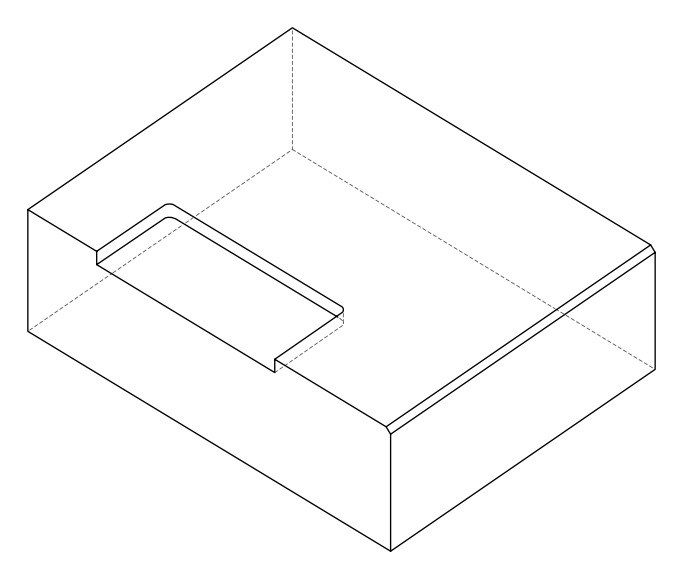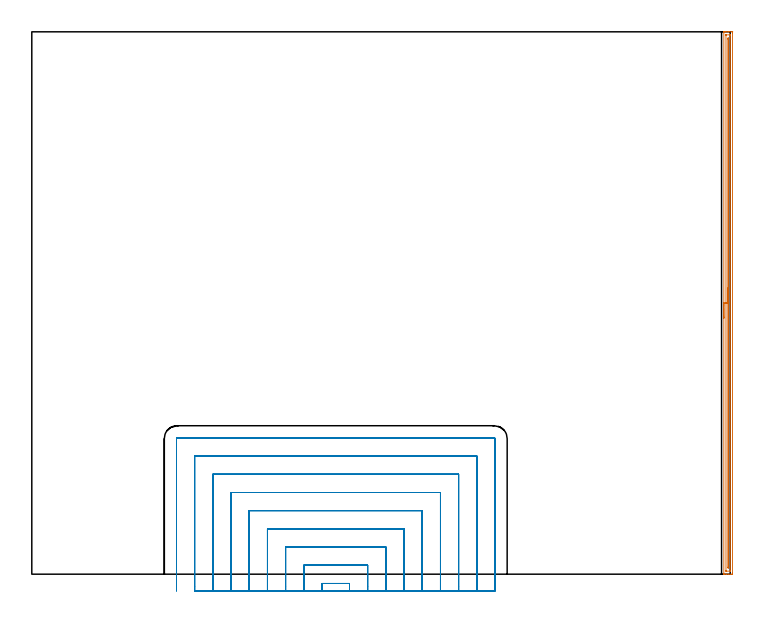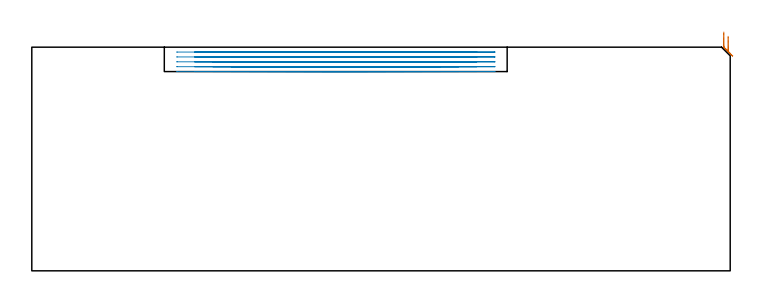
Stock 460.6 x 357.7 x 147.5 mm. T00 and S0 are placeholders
(PLAN: 2 operations, 1 tool changes, 47.4 min)
(1 AREA_MILL | FG_CHAMFER_SURFACE | UGT0205_001 | 8.73 min | 5811 mm3)
(2 MILL_SLOT | SLOT_PARTIAL_RECTANGULAR | UGT0201_010 | Follow Part, ap 4, ae 75% | 38.63 min | 355920 mm3)
(TOOL UGT0205_001 | Chamfer Mill 20 x 3 x 45 deg. | D20 FL50 Z2)
(TOOL UGT0201_010 | End Mill 16 mm | D16 FL22 Z2)
(OP 1 AREA_MILL)
G17 G21 G94 G90
T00 M6
G54
G17 G0 G90 X456.4 Y168.85 S1061 M3
G43 Z157.5 H0
G94 G1 Y168.888 Z156.628 F250.
Y169.002 Z155.763
Y169.191 Z154.912
Y169.453 Z154.08
Y169.787 Z153.274
Y170.19 Z152.5
Y170.658 Z151.764
Y171.19 Z151.072
Y171.779 Z150.429
Y172.422 Z149.839
Y173.114 Z149.308
Y173.85 Z148.84
Y174.624 Z148.437
Y175.43 Z148.103
Y176.262 Z147.841
Y177.113 Z147.652
Y177.978 Z147.538
Y178.85 Z147.5
Y357.528
X456.403 Y357.69 Z147.488
X456.463 Y357.693 Z147.429
X456.875 Y357.7 Z147.025
X457.223 Z146.677
X457.91 Z145.985
X459.147 Z144.75
X459.697 Z144.198
X460.315 Z143.58
X461.483 Y357.699 Z142.413
X462.095 Y357.697 Z141.801
X462.097 Y357.695 Z141.8
X462.1 Y357.081
Y0.619
X462.097 Y0.005
X462.095 Y0.003 Z141.801
X461.483 Y0. Z142.413
X461.208 Z142.688
X459.697 Z144.198
X458.254 Z145.643
X457.91 Z145.985
X456.875 Z147.025
X456.465 Z147.426
X456.414 Z147.476
X456.402 Y0.008 Z147.488
X456.4 Y0.171 Z147.5
Y178.85
X457.814 Z146.086
X457.815 Y355.39 Z146.085
X457.816 Y355.486 Z146.084
X457.821 Y355.676 Z146.079
X457.826 Y355.691 Z146.074
X457.835 Y355.695 Z146.065
X457.859 Y355.698 Z146.041
X460.185 Y355.7 Z143.715
X460.59 Y355.697 Z143.31
X460.647 Y355.694 Z143.253
X460.677 Y355.691 Z143.223
X460.68 Y355.582 Z143.22
X460.685 Y355.39 Z143.215
X460.686 Y355.295 Z143.214
X460.685 Y2.31 Z143.215
X460.684 Y2.214 Z143.216
X460.679 Y2.024 Z143.221
X460.674 Y2.009 Z143.226
X460.665 Y2.005 Z143.235
X460.641 Y2.001 Z143.259
X458.315 Y2. Z145.585
X457.91 Y2.003 Z145.99
X457.853 Y2.006 Z146.047
X457.823 Y2.009 Z146.077
X457.82 Y2.118 Z146.08
X457.815 Y2.309 Z146.085
X457.814 Y2.405 Z146.086
Y178.85
X459.228 Z144.672
Y352.614
X459.229 Y353.082 Z144.671
X459.233 Y353.508 Z144.667
X459.235 Y353.549 Z144.665
X459.249 Y353.645 Z144.651
X459.264 Y353.508 Z144.636
X459.271 Y353.083 Z144.629
Y353.04
Y4.617
X459.267 Y4.192 Z144.633
X459.265 Y4.15 Z144.635
X459.251 Y4.055 Z144.649
X459.235 Y4.192 Z144.665
X459.233 Y4.235 Z144.667
X459.229 Y4.66 Z144.671
X459.228 Y178.85 Z144.672
Y179.722 Z144.71
Y180.586 Z144.823
Y181.438 Z145.012
Y182.27 Z145.275
Y183.076 Z145.608
Y183.85 Z146.011
Y184.586 Z146.48
Y185.278 Z147.011
Y185.921 Z147.6
Y186.51 Z148.244
Y187.041 Z148.936
Y187.51 Z149.672
Y187.913 Z150.445
Y188.247 Z151.251
Y188.509 Z152.083
Y188.698 Z152.935
Y188.812 Z153.8
Y188.85 Z154.672
G0 Z157.5
M5
M2
(OP 2 MILL_SLOT)
G17 G21 G94 G90
T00 M6
G54
G17 G0 G90 X209.5 Y-11. S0 M3
G43 Z157.5 H0
Z144.28
G94 G1 Y-8. F250.
Y-6.1 F500.
X191.4
Y-8.
Y-11. F250.
X221.5
Y-8.
Y5.9 F500.
X179.4
Y-8.
Y-11. F250.
X233.5
Y-8.
Y17.9 F500.
X167.4
Y-8.
Y-11. F250.
X245.5
Y-8.
Y29.9 F500.
X155.4
Y-8.
Y-11. F250.
X257.5
Y-8.
Y41.9 F500.
X143.4
Y-8.
Y-11. F250.
X269.5
Y-8.
Y53.9 F500.
X131.4
Y-8.
Y-11. F250.
X281.5
Y-8.
Y65.9 F500.
X119.4
Y-8.
Y-11. F250.
X293.5
Y-8.
Y77.9 F500.
X107.4
Y-8.
Y-11. F250.
X305.5
Y-8.
Y89.4 F500.
G3 X305. Y89.9 R0.5
G1 X95.9
G3 X95.4 Y89.4 R0.5
G1 Y-8.
Y-11. F250.
G0 X209.5 Z141.06
G1 Y-8.
Y-6.1 F500.
X191.4
Y-8.
Y-11. F250.
X221.5
Y-8.
Y5.9 F500.
X179.4
Y-8.
Y-11. F250.
X233.5
Y-8.
Y17.9 F500.
X167.4
Y-8.
Y-11. F250.
X245.5
Y-8.
Y29.9 F500.
X155.4
Y-8.
Y-11. F250.
X257.5
Y-8.
Y41.9 F500.
X143.4
Y-8.
Y-11. F250.
X269.5
Y-8.
Y53.9 F500.
X131.4
Y-8.
Y-11. F250.
X281.5
Y-8.
Y65.9 F500.
X119.4
Y-8.
Y-11. F250.
X293.5
Y-8.
Y77.9 F500.
X107.4
Y-8.
Y-11. F250.
X305.5
Y-8.
Y89.4 F500.
G3 X305. Y89.9 R0.5
G1 X95.9
G3 X95.4 Y89.4 R0.5
G1 Y-8.
Y-11. F250.
G0 X209.5 Z137.84
G1 Y-8.
Y-6.1 F500.
X191.4
Y-8.
Y-11. F250.
X221.5
Y-8.
Y5.9 F500.
X179.4
Y-8.
Y-11. F250.
X233.5
Y-8.
Y17.9 F500.
X167.4
Y-8.
Y-11. F250.
X245.5
Y-8.
Y29.9 F500.
X155.4
Y-8.
Y-11. F250.
X257.5
Y-8.
Y41.9 F500.
X143.4
Y-8.
Y-11. F250.
X269.5
Y-8.
Y53.9 F500.
X131.4
Y-8.
Y-11. F250.
X281.5
Y-8.
Y65.9 F500.
X119.4
Y-8.
Y-11. F250.
X293.5
Y-8.
Y77.9 F500.
X107.4
Y-8.
Y-11. F250.
X305.5
Y-8.
Y89.4 F500.
G3 X305. Y89.9 R0.5
G1 X95.9
G3 X95.4 Y89.4 R0.5
G1 Y-8.
Y-11. F250.
G0 X209.5 Z134.62
G1 Y-8.
Y-6.1 F500.
X191.4
Y-8.
Y-11. F250.
X221.5
Y-8.
Y5.9 F500.
X179.4
Y-8.
Y-11. F250.
X233.5
Y-8.
Y17.9 F500.
X167.4
Y-8.
Y-11. F250.
X245.5
Y-8.
Y29.9 F500.
X155.4
Y-8.
Y-11. F250.
X257.5
Y-8.
Y41.9 F500.
X143.4
Y-8.
Y-11. F250.
X269.5
Y-8.
Y53.9 F500.
X131.4
Y-8.
Y-11. F250.
X281.5
Y-8.
Y65.9 F500.
X119.4
Y-8.
Y-11. F250.
X293.5
Y-8.
Y77.9 F500.
X107.4
Y-8.
Y-11. F250.
X305.5
Y-8.
Y89.4 F500.
G3 X305. Y89.9 R0.5
G1 X95.9
G3 X95.4 Y89.4 R0.5
G1 Y-8.
Y-11. F250.
G0 X209.5 Z131.4
G1 Y-8.
Y-6.1 F500.
X191.4
Y-8.
Y-11. F250.
X221.5
Y-8.
Y5.9 F500.
X179.4
Y-8.
Y-11. F250.
X233.5
Y-8.
Y17.9 F500.
X167.4
Y-8.
Y-11. F250.
X245.5
Y-8.
Y29.9 F500.
X155.4
Y-8.
Y-11. F250.
X257.5
Y-8.
Y41.9 F500.
X143.4
Y-8.
Y-11. F250.
X269.5
Y-8.
Y53.9 F500.
X131.4
Y-8.
Y-11. F250.
X281.5
Y-8.
Y65.9 F500.
X119.4
Y-8.
Y-11. F250.
X293.5
Y-8.
Y77.9 F500.
X107.4
Y-8.
Y-11. F250.
X305.5
Y-8.
Y89.4 F500.
G3 X305. Y89.9 R0.5
G1 X95.9
G3 X95.4 Y89.4 R0.5
G1 Y-8.
Y-11. F250.
G0 Z157.5
M5
M2
